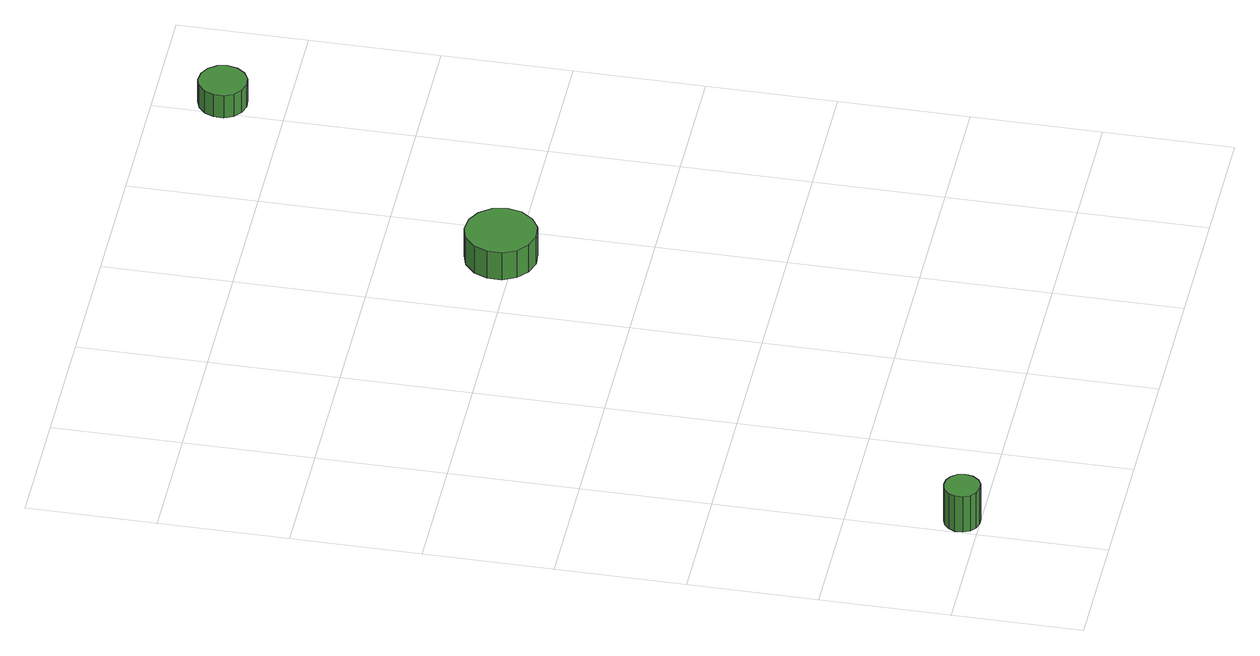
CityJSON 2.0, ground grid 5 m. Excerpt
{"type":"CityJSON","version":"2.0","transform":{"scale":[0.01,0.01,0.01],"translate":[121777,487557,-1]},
"CityObjects":{
"tree1":{"type":"SolitaryVegetationObject","attributes":{"function":"something"},"geometry":[{"type":"MultiSurface","lod":"1","boundaries":[[[0,1,2,3,4,5,6,7,8,9,10,11,12,13,14]],[[15,16,17,18,19,20,21,22,23,24,25,26,27,28,29]],[[0,29,28,1]],[[1,28,27,2]],[[2,27,26,3]],[[3,26,25,4]],[[4,25,24,5]],[[5,24,23,6]],[[6,23,22,7]],[[7,22,21,8]],[[8,21,20,9]],[[9,20,19,10]],[[10,19,18,11]],[[11,18,17,12]],[[12,17,16,13]],[[13,16,15,14]],[[14,15,29,0]]]}]},
"tree2":{"type":"SolitaryVegetationObject","attributes":{"function":"something"},"geometry":[{"type":"MultiSurface","lod":"1","boundaries":[[[30,31,32,33,34,35,36,37,38,39,40,41,42,43,44]],[[45,46,47,48,49,50,51,52,53,54,55,56,57,58,59]],[[30,59,58,31]],[[31,58,57,32]],[[32,57,56,33]],[[33,56,55,34]],[[34,55,54,35]],[[35,54,53,36]],[[36,53,52,37]],[[37,52,51,38]],[[38,51,50,39]],[[39,50,49,40]],[[40,49,48,41]],[[41,48,47,42]],[[42,47,46,43]],[[43,46,45,44]],[[44,45,59,30]]]}]},
"tree3":{"type":"SolitaryVegetationObject","attributes":{"function":"something"},"geometry":[{"type":"MultiSurface","lod":"1","boundaries":[[[60,61,62,63,64,65,66,67,68,69,70,71,72,73,74]],[[75,76,77,78,79,80,81,82,83,84,85,86,87,88,89]],[[60,89,88,61]],[[61,88,87,62]],[[62,87,86,63]],[[63,86,85,64]],[[64,85,84,65]],[[65,84,83,66]],[[66,83,82,67]],[[67,82,81,68]],[[68,81,80,69]],[[69,80,79,70]],[[70,79,78,71]],[[71,78,77,72]],[[72,77,76,73]],[[73,76,75,74]],[[74,75,89,60]]]}]}
},
"vertices":[
[145,69,232],[139,97,232],[122,120,232],[97,134,232],[69,137,232],[41,128,232],[20,109,232],[8,83,232],[8,54,232],[20,28,232],[41,9,232],[69,0,232],[97,3,232],[122,17,232],[139,41,232],[139,41,67],[122,17,67],[97,3,67],[69,0,67],[41,9,67],[20,28,67],[8,54,67],[8,83,67],[20,109,67],[41,128,67],[69,137,67],[97,134,67],[122,120,67],[139,97,67],[145,69,67],
[1472,2052,192],[1461,2108,192],[1427,2154,192],[1378,2182,192],[1321,2188,192],[1267,2171,192],[1224,2132,192],[1201,2080,192],[1201,2023,192],[1224,1971,192],[1267,1933,192],[1321,1915,192],[1378,1921,192],[1427,1950,192],[1461,1996,192],[1461,1996,66],[1427,1950,66],[1378,1921,66],[1321,1915,66],[1267,1933,66],[1224,1971,66],[1201,2023,66],[1201,2080,66],[1224,2132,66],[1267,2171,66],[1321,2188,66],[1378,2182,66],[1427,2154,66],[1461,2108,66],[1472,2052,66],
[2138,3238,188],[2130,3275,188],[2107,3307,188],[2073,3326,188],[2035,3330,188],[1998,3318,188],[1970,3292,188],[1954,3257,188],[1954,3218,188],[1970,3183,188],[1998,3157,188],[2035,3145,188],[2073,3149,188],[2107,3169,188],[2130,3200,188],[2130,3200,85],[2107,3169,85],[2073,3149,85],[2035,3145,85],[1998,3157,85],[1970,3183,85],[1954,3218,85],[1954,3257,85],[1970,3292,85],[1998,3318,85],[2035,3330,85],[2073,3326,85],[2107,3307,85],[2130,3275,85],[2138,3238,85]
]}
